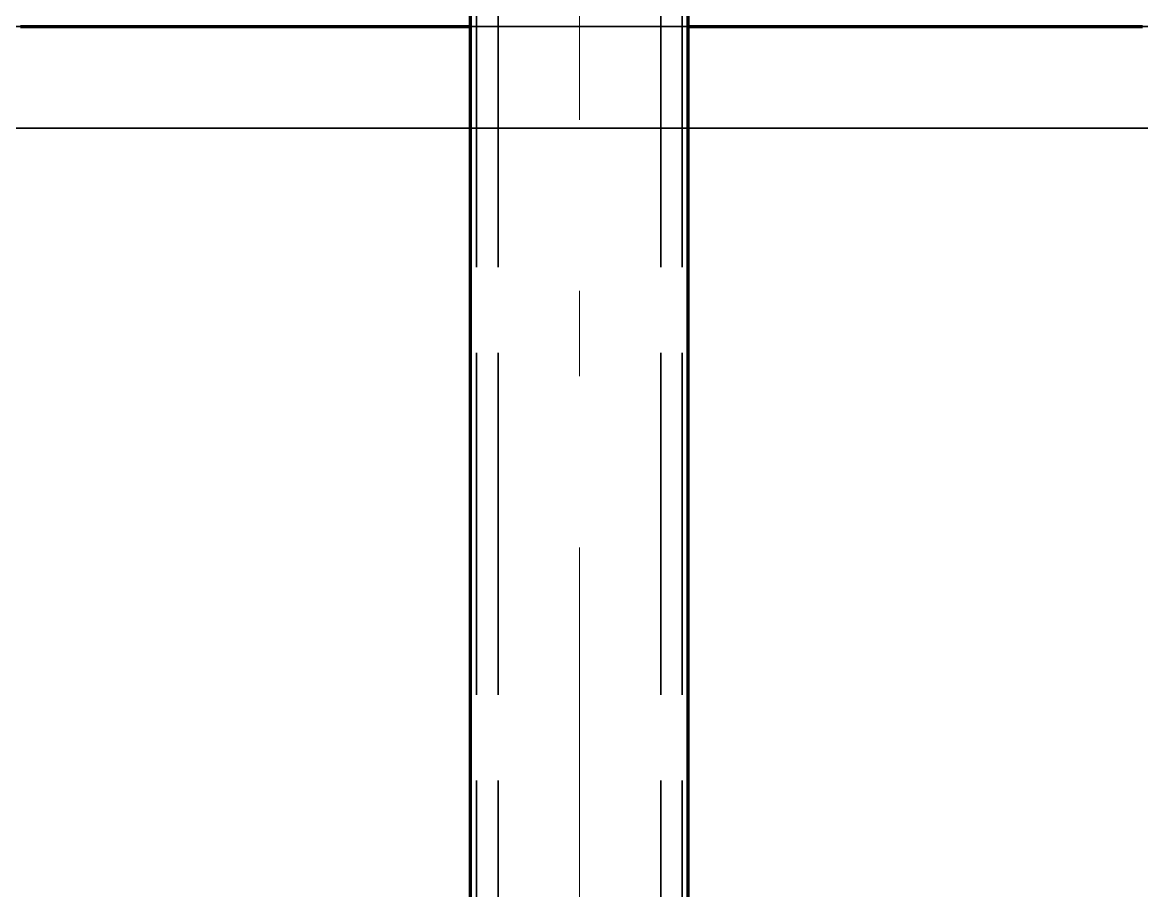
# Model space of a CAD drawing. Header units: millimetres. Extents: x 0 to 2382, y 0 to 420.
# Drawn here: x 282.91 to 295.98, y 287.4 to 297.55 of the extents above; entities that cross this region are included whole.
import ezdxf

# ---------------------------------------------------------------- set-up
doc = ezdxf.new("R2010")
doc.units = ezdxf.units.MM
doc.linetypes.add('IRAM-E-TRAZOS', pattern=[5, 4, -1])
doc.linetypes.add('IRAM-F-TRAZO-PUNTO', pattern=[20, 15, -2, 1, -2])
for name, color, linetype, lineweight in [('01-VISIBLE', 7, 'CONTINUOUS', 70), ('02-OCULTA', 4, 'IRAM-E-TRAZOS', 35), ('03-EJE', 1, 'IRAM-F-TRAZO-PUNTO', 18)]:
    doc.layers.add(name, color=color, linetype=linetype, lineweight=lineweight)

msp = doc.modelspace()

# ---------------------------------------------------------------- linework, layer by layer
at = {"layer": '01-VISIBLE'}
for p, q in [((288.142, 285), (288.142, 313.962)), ((290.682, 285), (290.682, 313.962))]:
    msp.add_line(p, q, dxfattribs=at)
for points in [[(282.884, 297.5), (282.934, 297.5), (282.984, 297.5), (283.034, 297.5), (283.084, 297.5), (283.134, 297.5), (283.184, 297.5), (283.234, 297.5), (283.285, 297.5), (283.335, 297.5), (283.385, 297.5), (283.435, 297.5), (283.485, 297.5), (283.535, 297.5), (283.585, 297.5), (283.635, 297.5), (283.685, 297.5), (283.735, 297.5), (283.785, 297.5), (283.835, 297.5), (283.885, 297.5), (283.936, 297.5), (283.986, 297.5), (284.036, 297.5), (284.086, 297.5), (284.136, 297.5), (284.186, 297.5), (284.236, 297.5), (284.286, 297.5), (284.336, 297.5), (284.386, 297.5), (284.436, 297.5), (284.486, 297.5), (284.537, 297.5), (284.587, 297.5), (284.637, 297.5), (284.687, 297.5), (284.737, 297.5), (284.787, 297.5), (284.837, 297.5), (284.887, 297.5), (284.937, 297.5), (284.987, 297.5), (285.037, 297.5), (285.087, 297.5), (285.138, 297.5), (285.188, 297.5), (285.238, 297.5), (285.288, 297.5), (285.338, 297.5), (285.388, 297.5), (285.438, 297.5), (285.488, 297.5), (285.538, 297.5), (285.588, 297.5), (285.638, 297.5), (285.688, 297.5), (285.739, 297.5), (285.789, 297.5), (285.839, 297.5), (285.889, 297.5), (285.939, 297.5), (285.989, 297.5), (286.039, 297.5), (286.089, 297.5), (286.139, 297.5), (286.189, 297.5), (286.239, 297.5), (286.289, 297.5), (286.34, 297.5), (286.39, 297.5), (286.44, 297.5), (286.49, 297.5), (286.54, 297.5), (286.59, 297.5), (286.64, 297.5), (286.69, 297.5), (286.74, 297.5), (286.79, 297.5), (286.84, 297.5), (286.89, 297.5), (286.941, 297.5), (286.991, 297.5), (287.041, 297.5), (287.091, 297.5), (287.141, 297.5), (287.191, 297.5), (287.241, 297.5), (287.291, 297.5), (287.341, 297.5), (287.391, 297.5), (287.441, 297.5), (287.491, 297.5), (287.542, 297.5), (287.592, 297.5), (287.642, 297.5), (287.692, 297.5), (287.742, 297.5), (287.792, 297.5), (287.842, 297.5), (287.892, 297.5), (287.942, 297.5), (287.992, 297.5), (288.042, 297.5), (288.092, 297.5), (288.142, 297.5)], [(290.682, 297.5), (290.733, 297.5), (290.783, 297.5), (290.833, 297.5), (290.883, 297.5), (290.933, 297.5), (290.983, 297.5), (291.033, 297.5), (291.083, 297.5), (291.133, 297.5), (291.183, 297.5), (291.233, 297.5), (291.283, 297.5), (291.334, 297.5), (291.384, 297.5), (291.434, 297.5), (291.484, 297.5), (291.534, 297.5), (291.584, 297.5), (291.634, 297.5), (291.684, 297.5), (291.734, 297.5), (291.784, 297.5), (291.834, 297.5), (291.884, 297.5), (291.935, 297.5), (291.985, 297.5), (292.035, 297.5), (292.085, 297.5), (292.135, 297.5), (292.185, 297.5), (292.235, 297.5), (292.285, 297.5), (292.335, 297.5), (292.385, 297.5), (292.435, 297.5), (292.485, 297.5), (292.536, 297.5), (292.586, 297.5), (292.636, 297.5), (292.686, 297.5), (292.736, 297.5), (292.786, 297.5), (292.836, 297.5), (292.886, 297.5), (292.936, 297.5), (292.986, 297.5), (293.036, 297.5), (293.086, 297.5), (293.137, 297.5), (293.187, 297.5), (293.237, 297.5), (293.287, 297.5), (293.337, 297.5), (293.387, 297.5), (293.437, 297.5), (293.487, 297.5), (293.537, 297.5), (293.587, 297.5), (293.637, 297.5), (293.687, 297.5), (293.738, 297.5), (293.788, 297.5), (293.838, 297.5), (293.888, 297.5), (293.938, 297.5), (293.988, 297.5), (294.038, 297.5), (294.088, 297.5), (294.138, 297.5), (294.188, 297.5), (294.238, 297.5), (294.288, 297.5), (294.339, 297.5), (294.389, 297.5), (294.439, 297.5), (294.489, 297.5), (294.539, 297.5), (294.589, 297.5), (294.639, 297.5), (294.689, 297.5), (294.739, 297.5), (294.789, 297.5), (294.839, 297.5), (294.889, 297.5), (294.94, 297.5), (294.99, 297.5), (295.04, 297.5), (295.09, 297.5), (295.14, 297.5), (295.19, 297.5), (295.24, 297.5), (295.29, 297.5), (295.34, 297.5), (295.39, 297.5), (295.44, 297.5), (295.49, 297.5), (295.54, 297.5), (295.591, 297.5), (295.641, 297.5), (295.691, 297.5), (295.741, 297.5), (295.791, 297.5), (295.841, 297.5), (295.891, 297.5), (295.941, 297.5), (295.991, 297.5)]]:
    msp.add_lwpolyline(points, dxfattribs=at)
at = {"layer": '02-OCULTA'}
for p, q in [((288.142, 313.962), (288.142, 285)), ((290.682, 313.962), (290.682, 285)), ((288.212, 219.685), (288.212, 312.118)), ((288.462, 219.685), (288.462, 312.118)), ((290.362, 219.685), (290.362, 312.118)), ((290.612, 219.685), (290.612, 312.118))]:
    msp.add_line(p, q, dxfattribs=at)
for points in [[(282.827, 297.5), (282.92, 297.5), (283.013, 297.5), (283.105, 297.5), (283.198, 297.5), (283.291, 297.5), (283.384, 297.5), (283.476, 297.5), (283.569, 297.5), (283.662, 297.5), (283.755, 297.5), (283.847, 297.5), (283.94, 297.5), (284.033, 297.5), (284.126, 297.5), (284.218, 297.5), (284.311, 297.5), (284.404, 297.5), (284.497, 297.5), (284.589, 297.5), (284.682, 297.5), (284.775, 297.5), (284.868, 297.5), (284.96, 297.5), (285.053, 297.5), (285.146, 297.5), (285.239, 297.5), (285.331, 297.5), (285.424, 297.5), (285.517, 297.5), (285.61, 297.5), (285.702, 297.5), (285.795, 297.5), (285.888, 297.5), (285.981, 297.5), (286.073, 297.5), (286.166, 297.5), (286.259, 297.5), (286.352, 297.5), (286.444, 297.5), (286.537, 297.5), (286.63, 297.5), (286.723, 297.5), (286.815, 297.5), (286.908, 297.5), (287.001, 297.5), (287.094, 297.5), (287.186, 297.5), (287.279, 297.5), (287.372, 297.5), (287.465, 297.5), (287.557, 297.5), (287.65, 297.5), (287.743, 297.5), (287.836, 297.5), (287.928, 297.5), (288.021, 297.5), (288.114, 297.5), (288.207, 297.5), (288.299, 297.5), (288.392, 297.5), (288.485, 297.5), (288.578, 297.5), (288.67, 297.5), (288.763, 297.5), (288.856, 297.5), (288.949, 297.5), (289.041, 297.5), (289.134, 297.5), (289.227, 297.5), (289.32, 297.5), (289.412, 297.5), (289.505, 297.5), (289.598, 297.5), (289.691, 297.5), (289.783, 297.5), (289.876, 297.5), (289.969, 297.5), (290.062, 297.5), (290.154, 297.5), (290.247, 297.5), (290.34, 297.5), (290.433, 297.5), (290.525, 297.5), (290.618, 297.5), (290.711, 297.5), (290.804, 297.5), (290.896, 297.5), (290.989, 297.5), (291.082, 297.5), (291.175, 297.5), (291.267, 297.5), (291.36, 297.5), (291.453, 297.5), (291.546, 297.5), (291.638, 297.5), (291.731, 297.5), (291.824, 297.5), (291.917, 297.5), (292.009, 297.5), (292.102, 297.5), (292.195, 297.5), (292.288, 297.5), (292.38, 297.5), (292.473, 297.5), (292.566, 297.5), (292.659, 297.5), (292.751, 297.5), (292.844, 297.5), (292.937, 297.5), (293.03, 297.5), (293.122, 297.5), (293.215, 297.5), (293.308, 297.5), (293.401, 297.5), (293.493, 297.5), (293.586, 297.5), (293.679, 297.5), (293.772, 297.5), (293.864, 297.5), (293.957, 297.5), (294.05, 297.5), (294.143, 297.5), (294.235, 297.5), (294.328, 297.5), (294.421, 297.5), (294.514, 297.5), (294.606, 297.5), (294.699, 297.5), (294.792, 297.5), (294.885, 297.5), (294.977, 297.5), (295.07, 297.5), (295.163, 297.5), (295.256, 297.5), (295.348, 297.5), (295.441, 297.5), (295.534, 297.5), (295.627, 297.5), (295.719, 297.5), (295.812, 297.5), (295.905, 297.5), (295.998, 297.5)], [(282.849, 297.5), (282.944, 297.5), (283.039, 297.5), (283.134, 297.5), (283.229, 297.5), (283.324, 297.5), (283.42, 297.5), (283.515, 297.5), (283.61, 297.5), (283.705, 297.5), (283.8, 297.5), (283.895, 297.5), (283.99, 297.5), (284.085, 297.5), (284.181, 297.5), (284.276, 297.5), (284.371, 297.5), (284.466, 297.5), (284.561, 297.5), (284.656, 297.5), (284.751, 297.5), (284.846, 297.5), (284.942, 297.5), (285.037, 297.5), (285.132, 297.5), (285.227, 297.5), (285.322, 297.5), (285.417, 297.5), (285.512, 297.5), (285.607, 297.5), (285.703, 297.5), (285.798, 297.5), (285.893, 297.5), (285.988, 297.5), (286.083, 297.5), (286.178, 297.5), (286.273, 297.5), (286.368, 297.5), (286.464, 297.5), (286.559, 297.5), (286.654, 297.5), (286.749, 297.5), (286.844, 297.5), (286.939, 297.5), (287.034, 297.5), (287.129, 297.5), (287.225, 297.5), (287.32, 297.5), (287.415, 297.5), (287.51, 297.5), (287.605, 297.5), (287.7, 297.5), (287.795, 297.5), (287.89, 297.5), (287.986, 297.5), (288.081, 297.5), (288.176, 297.5), (288.271, 297.5), (288.366, 297.5), (288.461, 297.5), (288.556, 297.5), (288.651, 297.5), (288.747, 297.5), (288.842, 297.5), (288.937, 297.5), (289.032, 297.5), (289.127, 297.5), (289.222, 297.5), (289.317, 297.5), (289.412, 297.5), (289.508, 297.5), (289.603, 297.5), (289.698, 297.5), (289.793, 297.5), (289.888, 297.5), (289.983, 297.5), (290.078, 297.5), (290.173, 297.5), (290.269, 297.5), (290.364, 297.5), (290.459, 297.5), (290.554, 297.5), (290.649, 297.5), (290.744, 297.5), (290.839, 297.5), (290.934, 297.5), (291.03, 297.5), (291.125, 297.5), (291.22, 297.5), (291.315, 297.5), (291.41, 297.5), (291.505, 297.5), (291.6, 297.5), (291.695, 297.5), (291.791, 297.5), (291.886, 297.5), (291.981, 297.5), (292.076, 297.5), (292.171, 297.5), (292.266, 297.5), (292.361, 297.5), (292.456, 297.5), (292.552, 297.5), (292.647, 297.5), (292.742, 297.5), (292.837, 297.5), (292.932, 297.5), (293.027, 297.5), (293.122, 297.5), (293.217, 297.5), (293.313, 297.5), (293.408, 297.5), (293.503, 297.5), (293.598, 297.5), (293.693, 297.5), (293.788, 297.5), (293.883, 297.5), (293.978, 297.5), (294.074, 297.5), (294.169, 297.5), (294.264, 297.5), (294.359, 297.5), (294.454, 297.5), (294.549, 297.5), (294.644, 297.5), (294.739, 297.5), (294.835, 297.5), (294.93, 297.5), (295.025, 297.5), (295.12, 297.5), (295.215, 297.5), (295.31, 297.5), (295.405, 297.5), (295.5, 297.5), (295.596, 297.5), (295.691, 297.5), (295.786, 297.5), (295.881, 297.5), (295.976, 297.5), (296.071, 297.5)], [(282.849, 297.5), (282.944, 297.5), (283.039, 297.5), (283.134, 297.5), (283.229, 297.5), (283.324, 297.5), (283.42, 297.5), (283.515, 297.5), (283.61, 297.5), (283.705, 297.5), (283.8, 297.5), (283.895, 297.5), (283.99, 297.5), (284.085, 297.5), (284.181, 297.5), (284.276, 297.5), (284.371, 297.5), (284.466, 297.5), (284.561, 297.5), (284.656, 297.5), (284.751, 297.5), (284.846, 297.5), (284.942, 297.5), (285.037, 297.5), (285.132, 297.5), (285.227, 297.5), (285.322, 297.5), (285.417, 297.5), (285.512, 297.5), (285.607, 297.5), (285.703, 297.5), (285.798, 297.5), (285.893, 297.5), (285.988, 297.5), (286.083, 297.5), (286.178, 297.5), (286.273, 297.5), (286.368, 297.5), (286.464, 297.5), (286.559, 297.5), (286.654, 297.5), (286.749, 297.5), (286.844, 297.5), (286.939, 297.5), (287.034, 297.5), (287.129, 297.5), (287.225, 297.5), (287.32, 297.5), (287.415, 297.5), (287.51, 297.5), (287.605, 297.5), (287.7, 297.5), (287.795, 297.5), (287.89, 297.5), (287.986, 297.5), (288.081, 297.5), (288.176, 297.5), (288.271, 297.5), (288.366, 297.5), (288.461, 297.5), (288.556, 297.5), (288.651, 297.5), (288.747, 297.5), (288.842, 297.5), (288.937, 297.5), (289.032, 297.5), (289.127, 297.5), (289.222, 297.5), (289.317, 297.5), (289.412, 297.5), (289.508, 297.5), (289.603, 297.5), (289.698, 297.5), (289.793, 297.5), (289.888, 297.5), (289.983, 297.5), (290.078, 297.5), (290.173, 297.5), (290.269, 297.5), (290.364, 297.5), (290.459, 297.5), (290.554, 297.5), (290.649, 297.5), (290.744, 297.5), (290.839, 297.5), (290.934, 297.5), (291.03, 297.5), (291.125, 297.5), (291.22, 297.5), (291.315, 297.5), (291.41, 297.5), (291.505, 297.5), (291.6, 297.5), (291.695, 297.5), (291.791, 297.5), (291.886, 297.5), (291.981, 297.5), (292.076, 297.5), (292.171, 297.5), (292.266, 297.5), (292.361, 297.5), (292.456, 297.5), (292.552, 297.5), (292.647, 297.5), (292.742, 297.5), (292.837, 297.5), (292.932, 297.5), (293.027, 297.5), (293.122, 297.5), (293.217, 297.5), (293.313, 297.5), (293.408, 297.5), (293.503, 297.5), (293.598, 297.5), (293.693, 297.5), (293.788, 297.5), (293.883, 297.5), (293.978, 297.5), (294.074, 297.5), (294.169, 297.5), (294.264, 297.5), (294.359, 297.5), (294.454, 297.5), (294.549, 297.5), (294.644, 297.5), (294.739, 297.5), (294.835, 297.5), (294.93, 297.5), (295.025, 297.5), (295.12, 297.5), (295.215, 297.5), (295.31, 297.5), (295.405, 297.5), (295.5, 297.5), (295.596, 297.5), (295.691, 297.5), (295.786, 297.5), (295.881, 297.5), (295.976, 297.5), (296.071, 297.5)], [(289.412, 297.5), (289.362, 297.5), (289.312, 297.5), (289.262, 297.5), (289.212, 297.5), (289.162, 297.5), (289.112, 297.5), (289.062, 297.5), (289.012, 297.5), (288.962, 297.5), (288.912, 297.5), (288.862, 297.5), (288.812, 297.5), (288.762, 297.5), (288.712, 297.5), (288.662, 297.5), (288.612, 297.5), (288.562, 297.5), (288.512, 297.5), (288.462, 297.5), (288.412, 297.5), (288.362, 297.5), (288.312, 297.5), (288.262, 297.5), (288.212, 297.5), (288.162, 297.5), (288.112, 297.5), (288.062, 297.5), (288.012, 297.5), (287.962, 297.5), (287.912, 297.5), (287.862, 297.5), (287.812, 297.5), (287.762, 297.5), (287.712, 297.5), (287.662, 297.5), (287.612, 297.5), (287.562, 297.5), (287.512, 297.5), (287.462, 297.5), (287.412, 297.5), (287.362, 297.5), (287.312, 297.5), (287.262, 297.5), (287.212, 297.5), (287.162, 297.5), (287.112, 297.5), (287.062, 297.5), (287.012, 297.5), (286.962, 297.5), (286.912, 297.5), (286.862, 297.5), (286.812, 297.5), (286.762, 297.5), (286.712, 297.5), (286.662, 297.5), (286.612, 297.5), (286.562, 297.5), (286.512, 297.5), (286.462, 297.5), (286.412, 297.5), (286.362, 297.5), (286.312, 297.5), (286.262, 297.5), (286.212, 297.5), (286.162, 297.5), (286.112, 297.5), (286.062, 297.5), (286.012, 297.5), (285.962, 297.5), (285.912, 297.5), (285.862, 297.5), (285.812, 297.5), (285.762, 297.5), (285.712, 297.5), (285.662, 297.5), (285.612, 297.5), (285.562, 297.5), (285.512, 297.5), (285.462, 297.5), (285.412, 297.5), (285.362, 297.5), (285.312, 297.5), (285.262, 297.5), (285.212, 297.5), (285.162, 297.5), (285.112, 297.5), (285.062, 297.5), (285.012, 297.5), (284.962, 297.5), (284.912, 297.5), (284.862, 297.5), (284.812, 297.5), (284.762, 297.5), (284.712, 297.5), (284.662, 297.5), (284.612, 297.5), (284.562, 297.5), (284.512, 297.5), (284.462, 297.5), (284.412, 297.5), (284.362, 297.5), (284.312, 297.5), (284.262, 297.5), (284.212, 297.5), (284.162, 297.5), (284.112, 297.5), (284.062, 297.5), (284.012, 297.5), (283.962, 297.5), (283.912, 297.5), (283.862, 297.5), (283.812, 297.5), (283.762, 297.5), (283.712, 297.5), (283.662, 297.5), (283.612, 297.5), (283.562, 297.5), (283.512, 297.5), (283.462, 297.5), (283.412, 297.5), (283.362, 297.5), (283.312, 297.5), (283.262, 297.5), (283.212, 297.5), (283.162, 297.5), (283.112, 297.5), (283.062, 297.5), (283.012, 297.5), (282.962, 297.5), (282.912, 297.5), (282.862, 297.5)], [(289.412, 297.5), (289.362, 297.5), (289.312, 297.5), (289.262, 297.5), (289.212, 297.5), (289.162, 297.5), (289.112, 297.5), (289.062, 297.5), (289.012, 297.5), (288.962, 297.5), (288.912, 297.5), (288.862, 297.5), (288.812, 297.5), (288.762, 297.5), (288.712, 297.5), (288.662, 297.5), (288.612, 297.5), (288.562, 297.5), (288.512, 297.5), (288.462, 297.5), (288.412, 297.5), (288.362, 297.5), (288.312, 297.5), (288.262, 297.5), (288.212, 297.5), (288.162, 297.5), (288.112, 297.5), (288.062, 297.5), (288.012, 297.5), (287.962, 297.5), (287.912, 297.5), (287.862, 297.5), (287.812, 297.5), (287.762, 297.5), (287.712, 297.5), (287.662, 297.5), (287.612, 297.5), (287.562, 297.5), (287.512, 297.5), (287.462, 297.5), (287.412, 297.5), (287.362, 297.5), (287.312, 297.5), (287.262, 297.5), (287.212, 297.5), (287.162, 297.5), (287.112, 297.5), (287.062, 297.5), (287.012, 297.5), (286.962, 297.5), (286.912, 297.5), (286.862, 297.5), (286.812, 297.5), (286.762, 297.5), (286.712, 297.5), (286.662, 297.5), (286.612, 297.5), (286.562, 297.5), (286.512, 297.5), (286.462, 297.5), (286.412, 297.5), (286.362, 297.5), (286.312, 297.5), (286.262, 297.5), (286.212, 297.5), (286.162, 297.5), (286.112, 297.5), (286.062, 297.5), (286.012, 297.5), (285.962, 297.5), (285.912, 297.5), (285.862, 297.5), (285.812, 297.5), (285.762, 297.5), (285.712, 297.5), (285.662, 297.5), (285.612, 297.5), (285.562, 297.5), (285.512, 297.5), (285.462, 297.5), (285.412, 297.5), (285.362, 297.5), (285.312, 297.5), (285.262, 297.5), (285.212, 297.5), (285.162, 297.5), (285.112, 297.5), (285.062, 297.5), (285.012, 297.5), (284.962, 297.5), (284.912, 297.5), (284.862, 297.5), (284.812, 297.5), (284.762, 297.5), (284.712, 297.5), (284.662, 297.5), (284.612, 297.5), (284.562, 297.5), (284.512, 297.5), (284.462, 297.5), (284.412, 297.5), (284.362, 297.5), (284.312, 297.5), (284.262, 297.5), (284.212, 297.5), (284.162, 297.5), (284.112, 297.5), (284.062, 297.5), (284.012, 297.5), (283.962, 297.5), (283.912, 297.5), (283.862, 297.5), (283.812, 297.5), (283.762, 297.5), (283.712, 297.5), (283.662, 297.5), (283.612, 297.5), (283.562, 297.5), (283.512, 297.5), (283.462, 297.5), (283.412, 297.5), (283.362, 297.5), (283.312, 297.5), (283.262, 297.5), (283.212, 297.5), (283.162, 297.5), (283.112, 297.5), (283.062, 297.5), (283.012, 297.5), (282.962, 297.5), (282.912, 297.5), (282.862, 297.5)], [(289.412, 297.5), (289.362, 297.5), (289.312, 297.5), (289.262, 297.5), (289.212, 297.5), (289.162, 297.5), (289.112, 297.5), (289.062, 297.5), (289.012, 297.5), (288.962, 297.5), (288.912, 297.5), (288.862, 297.5), (288.812, 297.5), (288.762, 297.5), (288.712, 297.5), (288.662, 297.5), (288.611, 297.5), (288.561, 297.5), (288.511, 297.5), (288.461, 297.5), (288.411, 297.5), (288.361, 297.5), (288.311, 297.5), (288.261, 297.5), (288.211, 297.5), (288.161, 297.5), (288.111, 297.5), (288.061, 297.5), (288.011, 297.5), (287.961, 297.5), (287.911, 297.5), (287.86, 297.5), (287.81, 297.5), (287.76, 297.5), (287.71, 297.5), (287.66, 297.5), (287.61, 297.5), (287.56, 297.5), (287.51, 297.5), (287.46, 297.5), (287.41, 297.5), (287.36, 297.5), (287.31, 297.5), (287.26, 297.5), (287.21, 297.5), (287.16, 297.5), (287.109, 297.5), (287.059, 297.5), (287.009, 297.5), (286.959, 297.5), (286.909, 297.5), (286.859, 297.5), (286.809, 297.5), (286.759, 297.5), (286.709, 297.5), (286.659, 297.5), (286.609, 297.5), (286.559, 297.5), (286.509, 297.5), (286.459, 297.5), (286.409, 297.5), (286.358, 297.5), (286.308, 297.5), (286.258, 297.5), (286.208, 297.5), (286.158, 297.5), (286.108, 297.5), (286.058, 297.5), (286.008, 297.5), (285.958, 297.5), (285.908, 297.5), (285.858, 297.5), (285.808, 297.5), (285.758, 297.5), (285.708, 297.5), (285.658, 297.5), (285.607, 297.5), (285.557, 297.5), (285.507, 297.5), (285.457, 297.5), (285.407, 297.5), (285.357, 297.5), (285.307, 297.5), (285.257, 297.5), (285.207, 297.5), (285.157, 297.5), (285.107, 297.5), (285.057, 297.5), (285.007, 297.5), (284.957, 297.5), (284.907, 297.5), (284.857, 297.5), (284.806, 297.5), (284.756, 297.5), (284.706, 297.5), (284.656, 297.5), (284.606, 297.5), (284.556, 297.5), (284.506, 297.5), (284.456, 297.5), (284.406, 297.5), (284.356, 297.5), (284.306, 297.5), (284.256, 297.5), (284.206, 297.5), (284.156, 297.5), (284.106, 297.5), (284.055, 297.5), (284.005, 297.5), (283.955, 297.5), (283.905, 297.5), (283.855, 297.5), (283.805, 297.5), (283.755, 297.5), (283.705, 297.5), (283.655, 297.5), (283.605, 297.5), (283.555, 297.5), (283.505, 297.5), (283.455, 297.5), (283.405, 297.5), (283.355, 297.5), (283.304, 297.5), (283.254, 297.5), (283.204, 297.5), (283.154, 297.5), (283.104, 297.5), (283.054, 297.5), (283.004, 297.5), (282.954, 297.5), (282.904, 297.5)], [(289.412, 297.5), (289.362, 297.5), (289.312, 297.5), (289.262, 297.5), (289.212, 297.5), (289.162, 297.5), (289.112, 297.5), (289.062, 297.5), (289.012, 297.5), (288.962, 297.5), (288.912, 297.5), (288.862, 297.5), (288.812, 297.5), (288.762, 297.5), (288.712, 297.5), (288.662, 297.5), (288.611, 297.5), (288.561, 297.5), (288.511, 297.5), (288.461, 297.5), (288.411, 297.5), (288.361, 297.5), (288.311, 297.5), (288.261, 297.5), (288.211, 297.5), (288.161, 297.5), (288.111, 297.5), (288.061, 297.5), (288.011, 297.5), (287.961, 297.5), (287.911, 297.5), (287.86, 297.5), (287.81, 297.5), (287.76, 297.5), (287.71, 297.5), (287.66, 297.5), (287.61, 297.5), (287.56, 297.5), (287.51, 297.5), (287.46, 297.5), (287.41, 297.5), (287.36, 297.5), (287.31, 297.5), (287.26, 297.5), (287.21, 297.5), (287.16, 297.5), (287.109, 297.5), (287.059, 297.5), (287.009, 297.5), (286.959, 297.5), (286.909, 297.5), (286.859, 297.5), (286.809, 297.5), (286.759, 297.5), (286.709, 297.5), (286.659, 297.5), (286.609, 297.5), (286.559, 297.5), (286.509, 297.5), (286.459, 297.5), (286.409, 297.5), (286.358, 297.5), (286.308, 297.5), (286.258, 297.5), (286.208, 297.5), (286.158, 297.5), (286.108, 297.5), (286.058, 297.5), (286.008, 297.5), (285.958, 297.5), (285.908, 297.5), (285.858, 297.5), (285.808, 297.5), (285.758, 297.5), (285.708, 297.5), (285.658, 297.5), (285.607, 297.5), (285.557, 297.5), (285.507, 297.5), (285.457, 297.5), (285.407, 297.5), (285.357, 297.5), (285.307, 297.5), (285.257, 297.5), (285.207, 297.5), (285.157, 297.5), (285.107, 297.5), (285.057, 297.5), (285.007, 297.5), (284.957, 297.5), (284.907, 297.5), (284.857, 297.5), (284.806, 297.5), (284.756, 297.5), (284.706, 297.5), (284.656, 297.5), (284.606, 297.5), (284.556, 297.5), (284.506, 297.5), (284.456, 297.5), (284.406, 297.5), (284.356, 297.5), (284.306, 297.5), (284.256, 297.5), (284.206, 297.5), (284.156, 297.5), (284.106, 297.5), (284.055, 297.5), (284.005, 297.5), (283.955, 297.5), (283.905, 297.5), (283.855, 297.5), (283.805, 297.5), (283.755, 297.5), (283.705, 297.5), (283.655, 297.5), (283.605, 297.5), (283.555, 297.5), (283.505, 297.5), (283.455, 297.5), (283.405, 297.5), (283.355, 297.5), (283.304, 297.5), (283.254, 297.5), (283.204, 297.5), (283.154, 297.5), (283.104, 297.5), (283.054, 297.5), (283.004, 297.5), (282.954, 297.5), (282.904, 297.5)], [(288.142, 297.5), (288.193, 297.5), (288.244, 297.5), (288.295, 297.5), (288.346, 297.5), (288.396, 297.5), (288.447, 297.5), (288.498, 297.5), (288.549, 297.5), (288.6, 297.5), (288.65, 297.5), (288.701, 297.5), (288.752, 297.5), (288.803, 297.5), (288.854, 297.5), (288.904, 297.5), (288.955, 297.5), (289.006, 297.5), (289.057, 297.5), (289.108, 297.5), (289.158, 297.5), (289.209, 297.5), (289.26, 297.5), (289.311, 297.5), (289.362, 297.5), (289.412, 297.5), (289.463, 297.5), (289.514, 297.5), (289.565, 297.5), (289.616, 297.5), (289.666, 297.5), (289.717, 297.5), (289.768, 297.5), (289.819, 297.5), (289.87, 297.5), (289.92, 297.5), (289.971, 297.5), (290.022, 297.5), (290.073, 297.5), (290.124, 297.5), (290.174, 297.5), (290.225, 297.5), (290.276, 297.5), (290.327, 297.5), (290.378, 297.5), (290.428, 297.5), (290.479, 297.5), (290.53, 297.5), (290.581, 297.5), (290.632, 297.5), (290.682, 297.5)], [(296.012, 297.5), (295.962, 297.5), (295.912, 297.5), (295.862, 297.5), (295.812, 297.5), (295.762, 297.5), (295.712, 297.5), (295.662, 297.5), (295.612, 297.5), (295.562, 297.5), (295.512, 297.5), (295.462, 297.5), (295.412, 297.5), (295.362, 297.5), (295.312, 297.5), (295.262, 297.5), (295.212, 297.5), (295.162, 297.5), (295.112, 297.5), (295.062, 297.5), (295.012, 297.5), (294.962, 297.5), (294.912, 297.5), (294.862, 297.5), (294.812, 297.5), (294.762, 297.5), (294.712, 297.5), (294.662, 297.5), (294.612, 297.5), (294.562, 297.5), (294.512, 297.5), (294.462, 297.5), (294.412, 297.5), (294.362, 297.5), (294.312, 297.5), (294.262, 297.5), (294.212, 297.5), (294.162, 297.5), (294.112, 297.5), (294.062, 297.5), (294.012, 297.5), (293.962, 297.5), (293.912, 297.5), (293.862, 297.5), (293.812, 297.5), (293.762, 297.5), (293.712, 297.5), (293.662, 297.5), (293.612, 297.5), (293.562, 297.5), (293.512, 297.5), (293.462, 297.5), (293.412, 297.5), (293.362, 297.5), (293.312, 297.5), (293.262, 297.5), (293.212, 297.5), (293.162, 297.5), (293.112, 297.5), (293.062, 297.5), (293.012, 297.5), (292.962, 297.5), (292.912, 297.5), (292.862, 297.5), (292.812, 297.5), (292.762, 297.5), (292.712, 297.5), (292.662, 297.5), (292.612, 297.5), (292.562, 297.5), (292.512, 297.5), (292.462, 297.5), (292.412, 297.5), (292.362, 297.5), (292.312, 297.5), (292.262, 297.5), (292.212, 297.5), (292.162, 297.5), (292.112, 297.5), (292.062, 297.5), (292.012, 297.5), (291.962, 297.5), (291.912, 297.5), (291.862, 297.5), (291.812, 297.5), (291.762, 297.5), (291.712, 297.5), (291.662, 297.5), (291.612, 297.5), (291.562, 297.5), (291.512, 297.5), (291.462, 297.5), (291.412, 297.5), (291.362, 297.5), (291.312, 297.5), (291.262, 297.5), (291.212, 297.5), (291.162, 297.5), (291.112, 297.5), (291.062, 297.5), (291.012, 297.5), (290.962, 297.5), (290.912, 297.5), (290.862, 297.5), (290.812, 297.5), (290.762, 297.5), (290.712, 297.5), (290.662, 297.5), (290.612, 297.5), (290.562, 297.5), (290.512, 297.5), (290.462, 297.5), (290.412, 297.5), (290.362, 297.5), (290.312, 297.5), (290.262, 297.5), (290.212, 297.5), (290.162, 297.5), (290.112, 297.5), (290.062, 297.5), (290.012, 297.5), (289.962, 297.5), (289.912, 297.5), (289.862, 297.5), (289.812, 297.5), (289.762, 297.5), (289.712, 297.5), (289.662, 297.5), (289.612, 297.5), (289.562, 297.5), (289.512, 297.5), (289.462, 297.5), (289.412, 297.5)], [(296.021, 297.5), (295.971, 297.5), (295.921, 297.5), (295.871, 297.5), (295.821, 297.5), (295.771, 297.5), (295.721, 297.5), (295.671, 297.5), (295.621, 297.5), (295.571, 297.5), (295.521, 297.5), (295.47, 297.5), (295.42, 297.5), (295.37, 297.5), (295.32, 297.5), (295.27, 297.5), (295.22, 297.5), (295.17, 297.5), (295.12, 297.5), (295.07, 297.5), (295.02, 297.5), (294.97, 297.5), (294.92, 297.5), (294.87, 297.5), (294.82, 297.5), (294.77, 297.5), (294.719, 297.5), (294.669, 297.5), (294.619, 297.5), (294.569, 297.5), (294.519, 297.5), (294.469, 297.5), (294.419, 297.5), (294.369, 297.5), (294.319, 297.5), (294.269, 297.5), (294.219, 297.5), (294.169, 297.5), (294.119, 297.5), (294.069, 297.5), (294.019, 297.5), (293.968, 297.5), (293.918, 297.5), (293.868, 297.5), (293.818, 297.5), (293.768, 297.5), (293.718, 297.5), (293.668, 297.5), (293.618, 297.5), (293.568, 297.5), (293.518, 297.5), (293.468, 297.5), (293.418, 297.5), (293.368, 297.5), (293.318, 297.5), (293.268, 297.5), (293.217, 297.5), (293.167, 297.5), (293.117, 297.5), (293.067, 297.5), (293.017, 297.5), (292.967, 297.5), (292.917, 297.5), (292.867, 297.5), (292.817, 297.5), (292.767, 297.5), (292.717, 297.5), (292.667, 297.5), (292.617, 297.5), (292.567, 297.5), (292.517, 297.5), (292.467, 297.5), (292.416, 297.5), (292.366, 297.5), (292.316, 297.5), (292.266, 297.5), (292.216, 297.5), (292.166, 297.5), (292.116, 297.5), (292.066, 297.5), (292.016, 297.5), (291.966, 297.5), (291.916, 297.5), (291.866, 297.5), (291.816, 297.5), (291.766, 297.5), (291.716, 297.5), (291.665, 297.5), (291.615, 297.5), (291.565, 297.5), (291.515, 297.5), (291.465, 297.5), (291.415, 297.5), (291.365, 297.5), (291.315, 297.5), (291.265, 297.5), (291.215, 297.5), (291.165, 297.5), (291.115, 297.5), (291.065, 297.5), (291.015, 297.5), (290.965, 297.5), (290.914, 297.5), (290.864, 297.5), (290.814, 297.5), (290.764, 297.5), (290.714, 297.5), (290.664, 297.5), (290.614, 297.5), (290.564, 297.5), (290.514, 297.5), (290.464, 297.5), (290.414, 297.5), (290.364, 297.5), (290.314, 297.5), (290.264, 297.5), (290.214, 297.5), (290.163, 297.5), (290.113, 297.5), (290.063, 297.5), (290.013, 297.5), (289.963, 297.5), (289.913, 297.5), (289.863, 297.5), (289.813, 297.5), (289.763, 297.5), (289.713, 297.5), (289.663, 297.5), (289.613, 297.5), (289.563, 297.5), (289.513, 297.5), (289.463, 297.5), (289.412, 297.5)], [(296.021, 297.5), (295.971, 297.5), (295.921, 297.5), (295.871, 297.5), (295.821, 297.5), (295.771, 297.5), (295.721, 297.5), (295.671, 297.5), (295.621, 297.5), (295.571, 297.5), (295.521, 297.5), (295.47, 297.5), (295.42, 297.5), (295.37, 297.5), (295.32, 297.5), (295.27, 297.5), (295.22, 297.5), (295.17, 297.5), (295.12, 297.5), (295.07, 297.5), (295.02, 297.5), (294.97, 297.5), (294.92, 297.5), (294.87, 297.5), (294.82, 297.5), (294.77, 297.5), (294.719, 297.5), (294.669, 297.5), (294.619, 297.5), (294.569, 297.5), (294.519, 297.5), (294.469, 297.5), (294.419, 297.5), (294.369, 297.5), (294.319, 297.5), (294.269, 297.5), (294.219, 297.5), (294.169, 297.5), (294.119, 297.5), (294.069, 297.5), (294.019, 297.5), (293.968, 297.5), (293.918, 297.5), (293.868, 297.5), (293.818, 297.5), (293.768, 297.5), (293.718, 297.5), (293.668, 297.5), (293.618, 297.5), (293.568, 297.5), (293.518, 297.5), (293.468, 297.5), (293.418, 297.5), (293.368, 297.5), (293.318, 297.5), (293.268, 297.5), (293.217, 297.5), (293.167, 297.5), (293.117, 297.5), (293.067, 297.5), (293.017, 297.5), (292.967, 297.5), (292.917, 297.5), (292.867, 297.5), (292.817, 297.5), (292.767, 297.5), (292.717, 297.5), (292.667, 297.5), (292.617, 297.5), (292.567, 297.5), (292.517, 297.5), (292.467, 297.5), (292.416, 297.5), (292.366, 297.5), (292.316, 297.5), (292.266, 297.5), (292.216, 297.5), (292.166, 297.5), (292.116, 297.5), (292.066, 297.5), (292.016, 297.5), (291.966, 297.5), (291.916, 297.5), (291.866, 297.5), (291.816, 297.5), (291.766, 297.5), (291.716, 297.5), (291.665, 297.5), (291.615, 297.5), (291.565, 297.5), (291.515, 297.5), (291.465, 297.5), (291.415, 297.5), (291.365, 297.5), (291.315, 297.5), (291.265, 297.5), (291.215, 297.5), (291.165, 297.5), (291.115, 297.5), (291.065, 297.5), (291.015, 297.5), (290.965, 297.5), (290.914, 297.5), (290.864, 297.5), (290.814, 297.5), (290.764, 297.5), (290.714, 297.5), (290.664, 297.5), (290.614, 297.5), (290.564, 297.5), (290.514, 297.5), (290.464, 297.5), (290.414, 297.5), (290.364, 297.5), (290.314, 297.5), (290.264, 297.5), (290.214, 297.5), (290.163, 297.5), (290.113, 297.5), (290.063, 297.5), (290.013, 297.5), (289.963, 297.5), (289.913, 297.5), (289.863, 297.5), (289.813, 297.5), (289.763, 297.5), (289.713, 297.5), (289.663, 297.5), (289.613, 297.5), (289.563, 297.5), (289.513, 297.5), (289.463, 297.5), (289.412, 297.5)], [(296.012, 297.5), (295.962, 297.5), (295.912, 297.5), (295.862, 297.5), (295.812, 297.5), (295.762, 297.5), (295.712, 297.5), (295.662, 297.5), (295.612, 297.5), (295.562, 297.5), (295.512, 297.5), (295.462, 297.5), (295.412, 297.5), (295.362, 297.5), (295.312, 297.5), (295.262, 297.5), (295.212, 297.5), (295.162, 297.5), (295.112, 297.5), (295.062, 297.5), (295.012, 297.5), (294.962, 297.5), (294.912, 297.5), (294.862, 297.5), (294.812, 297.5), (294.762, 297.5), (294.712, 297.5), (294.662, 297.5), (294.612, 297.5), (294.562, 297.5), (294.512, 297.5), (294.462, 297.5), (294.412, 297.5), (294.362, 297.5), (294.312, 297.5), (294.262, 297.5), (294.212, 297.5), (294.162, 297.5), (294.112, 297.5), (294.062, 297.5), (294.012, 297.5), (293.962, 297.5), (293.912, 297.5), (293.862, 297.5), (293.812, 297.5), (293.762, 297.5), (293.712, 297.5), (293.662, 297.5), (293.612, 297.5), (293.562, 297.5), (293.512, 297.5), (293.462, 297.5), (293.412, 297.5), (293.362, 297.5), (293.312, 297.5), (293.262, 297.5), (293.212, 297.5), (293.162, 297.5), (293.112, 297.5), (293.062, 297.5), (293.012, 297.5), (292.962, 297.5), (292.912, 297.5), (292.862, 297.5), (292.812, 297.5), (292.762, 297.5), (292.712, 297.5), (292.662, 297.5), (292.612, 297.5), (292.562, 297.5), (292.512, 297.5), (292.462, 297.5), (292.412, 297.5), (292.362, 297.5), (292.312, 297.5), (292.262, 297.5), (292.212, 297.5), (292.162, 297.5), (292.112, 297.5), (292.062, 297.5), (292.012, 297.5), (291.962, 297.5), (291.912, 297.5), (291.862, 297.5), (291.812, 297.5), (291.762, 297.5), (291.712, 297.5), (291.662, 297.5), (291.612, 297.5), (291.562, 297.5), (291.512, 297.5), (291.462, 297.5), (291.412, 297.5), (291.362, 297.5), (291.312, 297.5), (291.262, 297.5), (291.212, 297.5), (291.162, 297.5), (291.112, 297.5), (291.062, 297.5), (291.012, 297.5), (290.962, 297.5), (290.912, 297.5), (290.862, 297.5), (290.812, 297.5), (290.762, 297.5), (290.712, 297.5), (290.662, 297.5), (290.612, 297.5), (290.562, 297.5), (290.512, 297.5), (290.462, 297.5), (290.412, 297.5), (290.362, 297.5), (290.312, 297.5), (290.262, 297.5), (290.212, 297.5), (290.162, 297.5), (290.112, 297.5), (290.062, 297.5), (290.012, 297.5), (289.962, 297.5), (289.912, 297.5), (289.862, 297.5), (289.812, 297.5), (289.762, 297.5), (289.712, 297.5), (289.662, 297.5), (289.612, 297.5), (289.562, 297.5), (289.512, 297.5), (289.462, 297.5), (289.412, 297.5)], [(282.827, 296.312), (282.92, 296.312), (283.013, 296.312), (283.105, 296.312), (283.198, 296.312), (283.291, 296.312), (283.384, 296.312), (283.476, 296.312), (283.569, 296.312), (283.662, 296.312), (283.755, 296.312), (283.847, 296.312), (283.94, 296.312), (284.033, 296.312), (284.126, 296.312), (284.218, 296.312), (284.311, 296.312), (284.404, 296.312), (284.497, 296.312), (284.589, 296.312), (284.682, 296.312), (284.775, 296.312), (284.868, 296.312), (284.96, 296.312), (285.053, 296.312), (285.146, 296.312), (285.239, 296.312), (285.331, 296.312), (285.424, 296.312), (285.517, 296.312), (285.61, 296.312), (285.702, 296.312), (285.795, 296.312), (285.888, 296.312), (285.981, 296.312), (286.073, 296.312), (286.166, 296.312), (286.259, 296.312), (286.352, 296.312), (286.444, 296.312), (286.537, 296.312), (286.63, 296.312), (286.723, 296.312), (286.815, 296.312), (286.908, 296.312), (287.001, 296.312), (287.094, 296.312), (287.186, 296.312), (287.279, 296.312), (287.372, 296.312), (287.465, 296.312), (287.557, 296.312), (287.65, 296.312), (287.743, 296.312), (287.836, 296.312), (287.928, 296.312), (288.021, 296.312), (288.114, 296.312), (288.207, 296.312), (288.299, 296.312), (288.392, 296.312), (288.485, 296.312), (288.578, 296.312), (288.67, 296.312), (288.763, 296.312), (288.856, 296.312), (288.949, 296.312), (289.041, 296.312), (289.134, 296.312), (289.227, 296.312), (289.32, 296.312), (289.412, 296.312), (289.505, 296.312), (289.598, 296.312), (289.691, 296.312), (289.783, 296.312), (289.876, 296.312), (289.969, 296.312), (290.062, 296.312), (290.154, 296.312), (290.247, 296.312), (290.34, 296.312), (290.433, 296.312), (290.525, 296.312), (290.618, 296.312), (290.711, 296.312), (290.804, 296.312), (290.896, 296.312), (290.989, 296.312), (291.082, 296.312), (291.175, 296.312), (291.267, 296.312), (291.36, 296.312), (291.453, 296.312), (291.546, 296.312), (291.638, 296.312), (291.731, 296.312), (291.824, 296.312), (291.917, 296.312), (292.009, 296.312), (292.102, 296.312), (292.195, 296.312), (292.288, 296.312), (292.38, 296.312), (292.473, 296.312), (292.566, 296.312), (292.659, 296.312), (292.751, 296.312), (292.844, 296.312), (292.937, 296.312), (293.03, 296.312), (293.122, 296.312), (293.215, 296.312), (293.308, 296.312), (293.401, 296.312), (293.493, 296.312), (293.586, 296.312), (293.679, 296.312), (293.772, 296.312), (293.864, 296.312), (293.957, 296.312), (294.05, 296.312), (294.143, 296.312), (294.235, 296.312), (294.328, 296.312), (294.421, 296.312), (294.514, 296.312), (294.606, 296.312), (294.699, 296.312), (294.792, 296.312), (294.885, 296.312), (294.977, 296.312), (295.07, 296.312), (295.163, 296.312), (295.256, 296.312), (295.348, 296.312), (295.441, 296.312), (295.534, 296.312), (295.627, 296.312), (295.719, 296.312), (295.812, 296.312), (295.905, 296.312), (295.998, 296.312)], [(282.849, 296.312), (282.944, 296.312), (283.039, 296.312), (283.134, 296.312), (283.229, 296.312), (283.324, 296.312), (283.42, 296.312), (283.515, 296.312), (283.61, 296.312), (283.705, 296.312), (283.8, 296.312), (283.895, 296.312), (283.99, 296.312), (284.085, 296.312), (284.181, 296.312), (284.276, 296.312), (284.371, 296.312), (284.466, 296.312), (284.561, 296.312), (284.656, 296.312), (284.751, 296.312), (284.846, 296.312), (284.942, 296.312), (285.037, 296.312), (285.132, 296.312), (285.227, 296.312), (285.322, 296.312), (285.417, 296.312), (285.512, 296.312), (285.607, 296.312), (285.703, 296.312), (285.798, 296.312), (285.893, 296.312), (285.988, 296.312), (286.083, 296.312), (286.178, 296.312), (286.273, 296.312), (286.368, 296.312), (286.464, 296.312), (286.559, 296.312), (286.654, 296.312), (286.749, 296.312), (286.844, 296.312), (286.939, 296.312), (287.034, 296.312), (287.129, 296.312), (287.225, 296.312), (287.32, 296.312), (287.415, 296.312), (287.51, 296.312), (287.605, 296.312), (287.7, 296.312), (287.795, 296.312), (287.89, 296.312), (287.986, 296.312), (288.081, 296.312), (288.176, 296.312), (288.271, 296.312), (288.366, 296.312), (288.461, 296.312), (288.556, 296.312), (288.651, 296.312), (288.747, 296.312), (288.842, 296.312), (288.937, 296.312), (289.032, 296.312), (289.127, 296.312), (289.222, 296.312), (289.317, 296.312), (289.412, 296.312), (289.508, 296.312), (289.603, 296.312), (289.698, 296.312), (289.793, 296.312), (289.888, 296.312), (289.983, 296.312), (290.078, 296.312), (290.173, 296.312), (290.269, 296.312), (290.364, 296.312), (290.459, 296.312), (290.554, 296.312), (290.649, 296.312), (290.744, 296.312), (290.839, 296.312), (290.934, 296.312), (291.03, 296.312), (291.125, 296.312), (291.22, 296.312), (291.315, 296.312), (291.41, 296.312), (291.505, 296.312), (291.6, 296.312), (291.695, 296.312), (291.791, 296.312), (291.886, 296.312), (291.981, 296.312), (292.076, 296.312), (292.171, 296.312), (292.266, 296.312), (292.361, 296.312), (292.456, 296.312), (292.552, 296.312), (292.647, 296.312), (292.742, 296.312), (292.837, 296.312), (292.932, 296.312), (293.027, 296.312), (293.122, 296.312), (293.217, 296.312), (293.313, 296.312), (293.408, 296.312), (293.503, 296.312), (293.598, 296.312), (293.693, 296.312), (293.788, 296.312), (293.883, 296.312), (293.978, 296.312), (294.074, 296.312), (294.169, 296.312), (294.264, 296.312), (294.359, 296.312), (294.454, 296.312), (294.549, 296.312), (294.644, 296.312), (294.739, 296.312), (294.835, 296.312), (294.93, 296.312), (295.025, 296.312), (295.12, 296.312), (295.215, 296.312), (295.31, 296.312), (295.405, 296.312), (295.5, 296.312), (295.596, 296.312), (295.691, 296.312), (295.786, 296.312), (295.881, 296.312), (295.976, 296.312), (296.071, 296.312)], [(289.412, 296.312), (289.362, 296.312), (289.312, 296.312), (289.262, 296.312), (289.212, 296.312), (289.162, 296.312), (289.112, 296.312), (289.062, 296.312), (289.012, 296.312), (288.962, 296.312), (288.912, 296.312), (288.862, 296.312), (288.812, 296.312), (288.762, 296.312), (288.712, 296.312), (288.662, 296.312), (288.612, 296.312), (288.562, 296.312), (288.512, 296.312), (288.462, 296.312), (288.412, 296.312), (288.362, 296.312), (288.312, 296.312), (288.262, 296.312), (288.212, 296.312), (288.162, 296.312), (288.112, 296.312), (288.062, 296.312), (288.012, 296.312), (287.962, 296.312), (287.912, 296.312), (287.862, 296.312), (287.812, 296.312), (287.762, 296.312), (287.712, 296.312), (287.662, 296.312), (287.612, 296.312), (287.562, 296.312), (287.512, 296.312), (287.462, 296.312), (287.412, 296.312), (287.362, 296.312), (287.312, 296.312), (287.262, 296.312), (287.212, 296.312), (287.162, 296.312), (287.112, 296.312), (287.062, 296.312), (287.012, 296.312), (286.962, 296.312), (286.912, 296.312), (286.862, 296.312), (286.812, 296.312), (286.762, 296.312), (286.712, 296.312), (286.662, 296.312), (286.612, 296.312), (286.562, 296.312), (286.512, 296.312), (286.462, 296.312), (286.412, 296.312), (286.362, 296.312), (286.312, 296.312), (286.262, 296.312), (286.212, 296.312), (286.162, 296.312), (286.112, 296.312), (286.062, 296.312), (286.012, 296.312), (285.962, 296.312), (285.912, 296.312), (285.862, 296.312), (285.812, 296.312), (285.762, 296.312), (285.712, 296.312), (285.662, 296.312), (285.612, 296.312), (285.562, 296.312), (285.512, 296.312), (285.462, 296.312), (285.412, 296.312), (285.362, 296.312), (285.312, 296.312), (285.262, 296.312), (285.212, 296.312), (285.162, 296.312), (285.112, 296.312), (285.062, 296.312), (285.012, 296.312), (284.962, 296.312), (284.912, 296.312), (284.862, 296.312), (284.812, 296.312), (284.762, 296.312), (284.712, 296.312), (284.662, 296.312), (284.612, 296.312), (284.562, 296.312), (284.512, 296.312), (284.462, 296.312), (284.412, 296.312), (284.362, 296.312), (284.312, 296.312), (284.262, 296.312), (284.212, 296.312), (284.162, 296.312), (284.112, 296.312), (284.062, 296.312), (284.012, 296.312), (283.962, 296.312), (283.912, 296.312), (283.862, 296.312), (283.812, 296.312), (283.762, 296.312), (283.712, 296.312), (283.662, 296.312), (283.612, 296.312), (283.562, 296.312), (283.512, 296.312), (283.462, 296.312), (283.412, 296.312), (283.362, 296.312), (283.312, 296.312), (283.262, 296.312), (283.212, 296.312), (283.162, 296.312), (283.112, 296.312), (283.062, 296.312), (283.012, 296.312), (282.962, 296.312), (282.912, 296.312), (282.862, 296.312)], [(289.412, 296.312), (289.362, 296.312), (289.312, 296.312), (289.262, 296.312), (289.212, 296.312), (289.162, 296.312), (289.112, 296.312), (289.062, 296.312), (289.012, 296.312), (288.962, 296.312), (288.912, 296.312), (288.862, 296.312), (288.812, 296.312), (288.762, 296.312), (288.712, 296.312), (288.662, 296.312), (288.611, 296.312), (288.561, 296.312), (288.511, 296.312), (288.461, 296.312), (288.411, 296.312), (288.361, 296.312), (288.311, 296.312), (288.261, 296.312), (288.211, 296.312), (288.161, 296.312), (288.111, 296.312), (288.061, 296.312), (288.011, 296.312), (287.961, 296.312), (287.911, 296.312), (287.86, 296.312), (287.81, 296.312), (287.76, 296.312), (287.71, 296.312), (287.66, 296.312), (287.61, 296.312), (287.56, 296.312), (287.51, 296.312), (287.46, 296.312), (287.41, 296.312), (287.36, 296.312), (287.31, 296.312), (287.26, 296.312), (287.21, 296.312), (287.16, 296.312), (287.109, 296.312), (287.059, 296.312), (287.009, 296.312), (286.959, 296.312), (286.909, 296.312), (286.859, 296.312), (286.809, 296.312), (286.759, 296.312), (286.709, 296.312), (286.659, 296.312), (286.609, 296.312), (286.559, 296.312), (286.509, 296.312), (286.459, 296.312), (286.409, 296.312), (286.358, 296.312), (286.308, 296.312), (286.258, 296.312), (286.208, 296.312), (286.158, 296.312), (286.108, 296.312), (286.058, 296.312), (286.008, 296.312), (285.958, 296.312), (285.908, 296.312), (285.858, 296.312), (285.808, 296.312), (285.758, 296.312), (285.708, 296.312), (285.658, 296.312), (285.607, 296.312), (285.557, 296.312), (285.507, 296.312), (285.457, 296.312), (285.407, 296.312), (285.357, 296.312), (285.307, 296.312), (285.257, 296.312), (285.207, 296.312), (285.157, 296.312), (285.107, 296.312), (285.057, 296.312), (285.007, 296.312), (284.957, 296.312), (284.907, 296.312), (284.857, 296.312), (284.806, 296.312), (284.756, 296.312), (284.706, 296.312), (284.656, 296.312), (284.606, 296.312), (284.556, 296.312), (284.506, 296.312), (284.456, 296.312), (284.406, 296.312), (284.356, 296.312), (284.306, 296.312), (284.256, 296.312), (284.206, 296.312), (284.156, 296.312), (284.106, 296.312), (284.055, 296.312), (284.005, 296.312), (283.955, 296.312), (283.905, 296.312), (283.855, 296.312), (283.805, 296.312), (283.755, 296.312), (283.705, 296.312), (283.655, 296.312), (283.605, 296.312), (283.555, 296.312), (283.505, 296.312), (283.455, 296.312), (283.405, 296.312), (283.355, 296.312), (283.304, 296.312), (283.254, 296.312), (283.204, 296.312), (283.154, 296.312), (283.104, 296.312), (283.054, 296.312), (283.004, 296.312), (282.954, 296.312), (282.904, 296.312)], [(296.021, 296.312), (295.971, 296.312), (295.921, 296.312), (295.871, 296.312), (295.821, 296.312), (295.771, 296.312), (295.721, 296.312), (295.671, 296.312), (295.621, 296.312), (295.571, 296.312), (295.521, 296.312), (295.47, 296.312), (295.42, 296.312), (295.37, 296.312), (295.32, 296.312), (295.27, 296.312), (295.22, 296.312), (295.17, 296.312), (295.12, 296.312), (295.07, 296.312), (295.02, 296.312), (294.97, 296.312), (294.92, 296.312), (294.87, 296.312), (294.82, 296.312), (294.77, 296.312), (294.719, 296.312), (294.669, 296.312), (294.619, 296.312), (294.569, 296.312), (294.519, 296.312), (294.469, 296.312), (294.419, 296.312), (294.369, 296.312), (294.319, 296.312), (294.269, 296.312), (294.219, 296.312), (294.169, 296.312), (294.119, 296.312), (294.069, 296.312), (294.019, 296.312), (293.968, 296.312), (293.918, 296.312), (293.868, 296.312), (293.818, 296.312), (293.768, 296.312), (293.718, 296.312), (293.668, 296.312), (293.618, 296.312), (293.568, 296.312), (293.518, 296.312), (293.468, 296.312), (293.418, 296.312), (293.368, 296.312), (293.318, 296.312), (293.268, 296.312), (293.217, 296.312), (293.167, 296.312), (293.117, 296.312), (293.067, 296.312), (293.017, 296.312), (292.967, 296.312), (292.917, 296.312), (292.867, 296.312), (292.817, 296.312), (292.767, 296.312), (292.717, 296.312), (292.667, 296.312), (292.617, 296.312), (292.567, 296.312), (292.517, 296.312), (292.467, 296.312), (292.416, 296.312), (292.366, 296.312), (292.316, 296.312), (292.266, 296.312), (292.216, 296.312), (292.166, 296.312), (292.116, 296.312), (292.066, 296.312), (292.016, 296.312), (291.966, 296.312), (291.916, 296.312), (291.866, 296.312), (291.816, 296.312), (291.766, 296.312), (291.716, 296.312), (291.665, 296.312), (291.615, 296.312), (291.565, 296.312), (291.515, 296.312), (291.465, 296.312), (291.415, 296.312), (291.365, 296.312), (291.315, 296.312), (291.265, 296.312), (291.215, 296.312), (291.165, 296.312), (291.115, 296.312), (291.065, 296.312), (291.015, 296.312), (290.965, 296.312), (290.914, 296.312), (290.864, 296.312), (290.814, 296.312), (290.764, 296.312), (290.714, 296.312), (290.664, 296.312), (290.614, 296.312), (290.564, 296.312), (290.514, 296.312), (290.464, 296.312), (290.414, 296.312), (290.364, 296.312), (290.314, 296.312), (290.264, 296.312), (290.214, 296.312), (290.163, 296.312), (290.113, 296.312), (290.063, 296.312), (290.013, 296.312), (289.963, 296.312), (289.913, 296.312), (289.863, 296.312), (289.813, 296.312), (289.763, 296.312), (289.713, 296.312), (289.663, 296.312), (289.613, 296.312), (289.563, 296.312), (289.513, 296.312), (289.463, 296.312), (289.412, 296.312)], [(296.012, 296.312), (295.962, 296.312), (295.912, 296.312), (295.862, 296.312), (295.812, 296.312), (295.762, 296.312), (295.712, 296.312), (295.662, 296.312), (295.612, 296.312), (295.562, 296.312), (295.512, 296.312), (295.462, 296.312), (295.412, 296.312), (295.362, 296.312), (295.312, 296.312), (295.262, 296.312), (295.212, 296.312), (295.162, 296.312), (295.112, 296.312), (295.062, 296.312), (295.012, 296.312), (294.962, 296.312), (294.912, 296.312), (294.862, 296.312), (294.812, 296.312), (294.762, 296.312), (294.712, 296.312), (294.662, 296.312), (294.612, 296.312), (294.562, 296.312), (294.512, 296.312), (294.462, 296.312), (294.412, 296.312), (294.362, 296.312), (294.312, 296.312), (294.262, 296.312), (294.212, 296.312), (294.162, 296.312), (294.112, 296.312), (294.062, 296.312), (294.012, 296.312), (293.962, 296.312), (293.912, 296.312), (293.862, 296.312), (293.812, 296.312), (293.762, 296.312), (293.712, 296.312), (293.662, 296.312), (293.612, 296.312), (293.562, 296.312), (293.512, 296.312), (293.462, 296.312), (293.412, 296.312), (293.362, 296.312), (293.312, 296.312), (293.262, 296.312), (293.212, 296.312), (293.162, 296.312), (293.112, 296.312), (293.062, 296.312), (293.012, 296.312), (292.962, 296.312), (292.912, 296.312), (292.862, 296.312), (292.812, 296.312), (292.762, 296.312), (292.712, 296.312), (292.662, 296.312), (292.612, 296.312), (292.562, 296.312), (292.512, 296.312), (292.462, 296.312), (292.412, 296.312), (292.362, 296.312), (292.312, 296.312), (292.262, 296.312), (292.212, 296.312), (292.162, 296.312), (292.112, 296.312), (292.062, 296.312), (292.012, 296.312), (291.962, 296.312), (291.912, 296.312), (291.862, 296.312), (291.812, 296.312), (291.762, 296.312), (291.712, 296.312), (291.662, 296.312), (291.612, 296.312), (291.562, 296.312), (291.512, 296.312), (291.462, 296.312), (291.412, 296.312), (291.362, 296.312), (291.312, 296.312), (291.262, 296.312), (291.212, 296.312), (291.162, 296.312), (291.112, 296.312), (291.062, 296.312), (291.012, 296.312), (290.962, 296.312), (290.912, 296.312), (290.862, 296.312), (290.812, 296.312), (290.762, 296.312), (290.712, 296.312), (290.662, 296.312), (290.612, 296.312), (290.562, 296.312), (290.512, 296.312), (290.462, 296.312), (290.412, 296.312), (290.362, 296.312), (290.312, 296.312), (290.262, 296.312), (290.212, 296.312), (290.162, 296.312), (290.112, 296.312), (290.062, 296.312), (290.012, 296.312), (289.962, 296.312), (289.912, 296.312), (289.862, 296.312), (289.812, 296.312), (289.762, 296.312), (289.712, 296.312), (289.662, 296.312), (289.612, 296.312), (289.562, 296.312), (289.512, 296.312), (289.462, 296.312), (289.412, 296.312)]]:
    msp.add_lwpolyline(points, dxfattribs=at)
at = {"layer": '03-EJE'}
msp.add_line((289.412, 216.41), (289.412, 324.362), dxfattribs=at)

doc.saveas('drawing.dxf')
